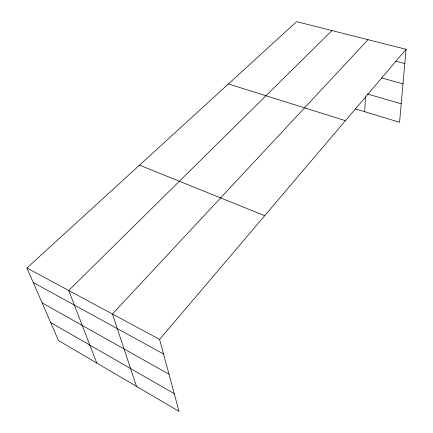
<?xml version="1.0" encoding="UTF-8"?>
<svg xmlns="http://www.w3.org/2000/svg" width="433" height="433" viewBox="0 0 433 433"><rect width="100%" height="100%" fill="white"/><g stroke="black" fill="none" stroke-linecap="round" stroke-linejoin="round"><path stroke-width="0.65" d="M364.721 111.73L365.42 96.711M26.933 267.995L159.609 339.418L179.018 411.35L58.493 340.555L26.933 267.995L296.627 21.65L406.067 49.286L399.578 122.295L355.136 108.818M159.609 339.418L406.067 49.286M368.066 39.69L112.423 314.017L136.503 386.377M331.97 30.575L68.717 290.489L96.781 363.043M395.773 61.221L404.795 63.591M381.478 77.908L402.993 83.856M367.514 94.01L401.223 103.796M228.407 83.964L345.431 120.666M139.502 165.168L264.704 215.694M33.254 282.533L163.539 353.972M42.093 302.856L168.994 374.204M50.661 322.547L174.245 393.667"/></g></svg>
